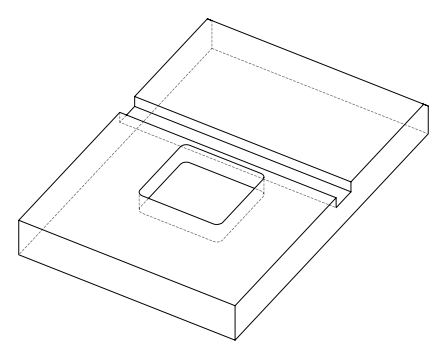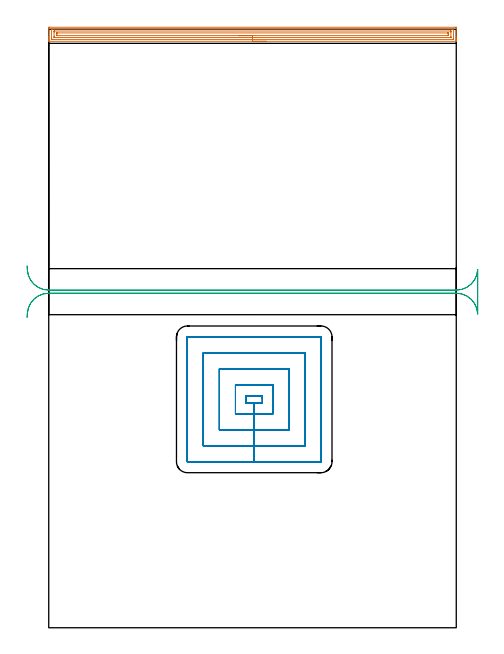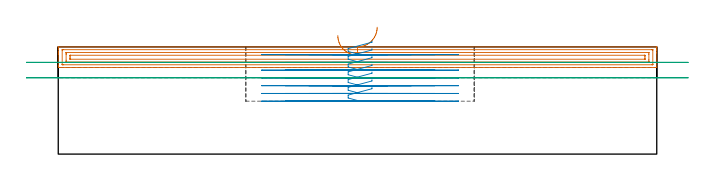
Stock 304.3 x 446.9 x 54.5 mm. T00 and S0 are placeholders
(PLAN: 3 operations, 2 tool changes, 28.5 min)
(1 AREA_MILL | FG_CHAMFER_SURFACE | UGT0205_001 | 9.98 min | 16755 mm3)
(2 MILL_RECTANGULAR_POCKET | POCKET_RECTANGULAR_STRAIGHT | UGT0201_008 | Follow Part, ap 4, ae 75% | 15.52 min | 349334 mm3)
(3 MILL_RECTANGULAR_SLOT | SLOT_RECTANGULAR | UGT0201_004 | Follow Part, ap 8, ae 75% | 3.01 min | 163947 mm3)
(TOOL UGT0205_001 | Chamfer Mill 20 x 3 x 45 deg. | D20 FL50 Z2)
(TOOL UGT0201_008 | End Mill 16 mm | D16 FL32 Z4)
(TOOL UGT0201_004 | End Mill 32 mm | D32 FL53 Z6)
(OP 1 AREA_MILL)
G17 G21 G94 G90
T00 M6
G54
G17 G0 G90 X162.15 Y437.9 S1061 M3
G43 Z64.5 H0
G94 G1 X162.112 Z63.628 F250.
X161.998 Z62.763
X161.809 Z61.912
X161.547 Z61.08
X161.213 Z60.274
X160.81 Z59.5
X160.341 Z58.764
X159.81 Z58.072
X159.221 Z57.429
X158.578 Z56.839
X157.886 Z56.308
X157.15 Z55.84
X156.376 Z55.437
X155.57 Z55.103
X154.738 Z54.841
X153.886 Z54.652
X153.022 Z54.538
X152.15 Z54.5
X0.179
X0.01 Y437.902 Z54.489
X0.002 Y438.065 Z54.328
X0. Y438.234 Z54.166
Y438.489 Z53.91
Y439.195 Z53.2
Y440.426 Z51.97
Y440.953 Z51.442
Y441.568 Z50.827
Y447.369 Z45.029
X0.005 Y447.984 Z44.414
X0.01 Y448.392 Z44.005
X0.207 Y448.396 Z44.002
X0.626 Y448.4 Z44.
X303.674
X304.149 Y448.395 Z44.003
X304.29 Y448.392 Z44.006
X304.3 Y448.247 Z44.15
Y440.953 Z51.442
Y439.548 Z52.849
Y439.195 Z53.2
Y438.489 Z53.91
Y438.234 Z54.166
X304.297 Y438.065 Z54.328
X304.29 Y437.902 Z54.489
X304.121 Y437.9 Z54.5
X152.15
Y439.314 Z53.086
X2.414 Y439.315 Z53.085
X2.291 Y439.316 Z53.084
X2.05 Y439.321 Z53.079
X2.009 Y439.331 Z53.069
X2.005 Y439.363 Z53.037
X2.002 Y439.397 Z53.003
X2. Y439.602 Z52.798
X2.001 Y446.769 Z45.631
X2.003 Y446.878 Z45.522
X2.008 Y446.95 Z45.45
X2.013 Y446.979 Z45.421
X2.029 Y446.981 Z45.419
X2.414 Y446.985 Z45.415
X2.536 Y446.986 Z45.414
X301.886 Y446.985 Z45.415
X302.009 Y446.984 Z45.416
X302.25 Y446.979 Z45.421
X302.291 Y446.969 Z45.431
X302.295 Y446.937 Z45.463
X302.298 Y446.903 Z45.497
X302.3 Y446.698 Z45.702
X302.299 Y439.531 Z52.869
X302.297 Y439.422 Z52.978
X302.292 Y439.35 Z53.05
X302.287 Y439.321 Z53.079
X302.271 Y439.319 Z53.081
X301.886 Y439.315 Z53.085
X301.764 Y439.314 Z53.086
X152.15
Y440.728 Z51.672
X4.126 Y440.729 Z51.671
X4.065 Y440.73 Z51.67
X4.026 Y440.733 Z51.667
X4.011 Y440.735 Z51.665
X4.009 Y440.755 Z51.645
X4.003 Y440.953 Z51.447
X4. Y441.151 Z51.249
Y441.832 Z50.568
Y444.667 Z47.733
X4.003 Y445.347 Z47.053
X4.006 Y445.54 Z46.86
X4.012 Y445.565 Z46.835
X4.032 Y445.567 Z46.833
X4.088 Y445.569 Z46.831
X4.202 Y445.571 Z46.829
X300.174
X300.235 Y445.57 Z46.83
X300.274 Y445.567 Z46.833
X300.289 Y445.565 Z46.835
X300.291 Y445.545 Z46.855
X300.297 Y445.347 Z47.053
X300.3 Y445.149 Z47.251
Y444.468 Z47.932
Y441.633 Z50.767
X300.297 Y440.953 Z51.447
X300.294 Y440.76 Z51.64
X300.288 Y440.735 Z51.665
X300.268 Y440.733 Z51.667
X300.212 Y440.731 Z51.669
X300.098 Y440.729 Z51.671
X152.15 Y440.728 Z51.672
Y442.143 Z50.257
X6.145
X6.063 Y442.145 Z50.255
X6.025 Y442.147 Z50.253
X6.01 Y442.15 Z50.25
X6.008 Y442.171 Z50.229
X6.004 Y442.276 Z50.124
X6. Y442.701 Z49.699
Y443.58 Z48.82
Y443.589 Z48.811
X6.006 Y444.024 Z48.376
X6.01 Y444.132 Z48.268
X6.013 Y444.151 Z48.249
X6.045 Y444.153 Z48.247
X6.114 Y444.155 Z48.245
X6.307 Y444.157 Z48.243
X298.155
X298.237 Y444.155 Z48.245
X298.275 Y444.153 Z48.247
X298.29 Y444.15 Z48.25
X298.292 Y444.129 Z48.271
X298.296 Y444.024 Z48.376
X298.3 Y443.599 Z48.801
Y442.72 Z49.68
X298.294 Y442.276 Z50.124
X298.29 Y442.168 Z50.232
X298.287 Y442.149 Z50.251
X298.255 Y442.147 Z50.253
X298.186 Y442.145 Z50.255
X297.993 Y442.143 Z50.257
X152.15
X151.278 Z50.295
X150.413 Z50.409
X149.562 Z50.598
X148.73 Z50.86
X147.924 Z51.194
X147.15 Z51.597
X146.414 Z52.066
X145.722 Z52.597
X145.079 Z53.186
X144.49 Z53.829
X143.958 Z54.522
X143.49 Z55.257
X143.087 Z56.031
X142.753 Z56.837
X142.491 Z57.669
X142.302 Z58.521
X142.188 Z59.386
X142.15 Z60.257
G0 Z64.5
M5
M2
(OP 2 MILL_RECTANGULAR_POCKET)
G17 G21 G94 G90
T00 M6
G54
G17 G0 G90 X159.5 Y171.039 S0 M3
G43 Z64.5 H0
Z57.5
G94 G1 Y173.3 Z56.894 F250.
X147.4 Z53.652
Y167.8 Z52.178
X153.45 Z50.557
X159.5 F500.
Y173.3
X147.4
Y167.8
X153.45
Y159.8
X167.5
Y181.3
X139.4
Y159.8
X153.45
Y147.8
X179.5
Y193.3
X127.4
Y147.8
X153.45
Y135.8
X191.5
Y205.3
X115.4
Y135.8
X153.45
Y123.8
X203.3
G3 X203.5 Y124. R0.2
G1 Y217.1
G3 X203.3 Y217.3 R0.2
G1 X103.6
G3 X103.4 Y217.1 R0.2
G1 Y124.
G3 X103.6 Y123.8 R0.2
G1 X153.45
X154.45
G0 X159.5 Y171.039 Z53.557
G1 Y173.3 Z52.951 F250.
X147.4 Z49.709
Y167.8 Z48.235
X153.45 Z46.614
X159.5 F500.
Y173.3
X147.4
Y167.8
X153.45
Y159.8
X167.5
Y181.3
X139.4
Y159.8
X153.45
Y147.8
X179.5
Y193.3
X127.4
Y147.8
X153.45
Y135.8
X191.5
Y205.3
X115.4
Y135.8
X153.45
Y123.8
X203.3
G3 X203.5 Y124. R0.2
G1 Y217.1
G3 X203.3 Y217.3 R0.2
G1 X103.6
G3 X103.4 Y217.1 R0.2
G1 Y124.
G3 X103.6 Y123.8 R0.2
G1 X153.45
X154.45
G0 X159.5 Y171.039 Z49.614
G1 Y173.3 Z49.008 F250.
X147.4 Z45.766
Y167.8 Z44.292
X153.45 Z42.671
X159.5 F500.
Y173.3
X147.4
Y167.8
X153.45
Y159.8
X167.5
Y181.3
X139.4
Y159.8
X153.45
Y147.8
X179.5
Y193.3
X127.4
Y147.8
X153.45
Y135.8
X191.5
Y205.3
X115.4
Y135.8
X153.45
Y123.8
X203.3
G3 X203.5 Y124. R0.2
G1 Y217.1
G3 X203.3 Y217.3 R0.2
G1 X103.6
G3 X103.4 Y217.1 R0.2
G1 Y124.
G3 X103.6 Y123.8 R0.2
G1 X153.45
X154.45
G0 X159.5 Y171.039 Z45.671
G1 Y173.3 Z45.066 F250.
X147.4 Z41.823
Y167.8 Z40.35
X153.45 Z38.729
X159.5 F500.
Y173.3
X147.4
Y167.8
X153.45
Y159.8
X167.5
Y181.3
X139.4
Y159.8
X153.45
Y147.8
X179.5
Y193.3
X127.4
Y147.8
X153.45
Y135.8
X191.5
Y205.3
X115.4
Y135.8
X153.45
Y123.8
X203.3
G3 X203.5 Y124. R0.2
G1 Y217.1
G3 X203.3 Y217.3 R0.2
G1 X103.6
G3 X103.4 Y217.1 R0.2
G1 Y124.
G3 X103.6 Y123.8 R0.2
G1 X153.45
X154.45
G0 X159.5 Y171.039 Z41.729
G1 Y173.3 Z41.123 F250.
X147.4 Z37.881
Y167.8 Z36.407
X153.45 Z34.786
X159.5 F500.
Y173.3
X147.4
Y167.8
X153.45
Y159.8
X167.5
Y181.3
X139.4
Y159.8
X153.45
Y147.8
X179.5
Y193.3
X127.4
Y147.8
X153.45
Y135.8
X191.5
Y205.3
X115.4
Y135.8
X153.45
Y123.8
X203.3
G3 X203.5 Y124. R0.2
G1 Y217.1
G3 X203.3 Y217.3 R0.2
G1 X103.6
G3 X103.4 Y217.1 R0.2
G1 Y124.
G3 X103.6 Y123.8 R0.2
G1 X153.45
X154.45
G0 X159.5 Y171.039 Z37.786
G1 Y173.3 Z37.18 F250.
X147.4 Z33.938
Y167.8 Z32.464
X153.45 Z30.843
X159.5 F500.
Y173.3
X147.4
Y167.8
X153.45
Y159.8
X167.5
Y181.3
X139.4
Y159.8
X153.45
Y147.8
X179.5
Y193.3
X127.4
Y147.8
X153.45
Y135.8
X191.5
Y205.3
X115.4
Y135.8
X153.45
Y123.8
X203.3
G3 X203.5 Y124. R0.2
G1 Y217.1
G3 X203.3 Y217.3 R0.2
G1 X103.6
G3 X103.4 Y217.1 R0.2
G1 Y124.
G3 X103.6 Y123.8 R0.2
G1 X153.45
X154.45
G0 X159.5 Y171.039 Z33.843
G1 Y173.3 Z33.237 F250.
X147.4 Z29.995
Y167.8 Z28.521
X153.45 Z26.9
X159.5 F500.
Y173.3
X147.4
Y167.8
X153.45
Y159.8
X167.5
Y181.3
X139.4
Y159.8
X153.45
Y147.8
X179.5
Y193.3
X127.4
Y147.8
X153.45
Y135.8
X191.5
Y205.3
X115.4
Y135.8
X153.45
Y123.8
X203.3
G3 X203.5 Y124. R0.2
G1 Y217.1
G3 X203.3 Y217.3 R0.2
G1 X103.6
G3 X103.4 Y217.1 R0.2
G1 Y124.
G3 X103.6 Y123.8 R0.2
G1 X153.45
X154.45
G0 Z64.5
M5
M2
(OP 3 MILL_RECTANGULAR_SLOT)
G17 G21 G94 G90
T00 M6
G54
G17 G0 G90 X-16.154 Y231.785 S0 M3
G43 Z64.5 H0
Z46.65
G94 G1 X-15.97 Y234.779 F250.
G2 X0. Y249.8 R16. F500.
G1 X304.3
G2 X320.29 Y234.366 R16.
G1 Y267.534
G2 X304.3 Y252.1 R16.
G1 X0.
G2 X-15.97 Y267.121 R16.
G1 X-16.154 Y270.115 F250.
G0 Y231.785 Z38.8
G1 X-15.97 Y234.779
G2 X0. Y249.8 R16. F500.
G1 X304.3
G2 X320.29 Y234.366 R16.
G1 Y267.534
G2 X304.3 Y252.1 R16.
G1 X0.
G2 X-15.97 Y267.121 R16.
G1 X-16.154 Y270.115 F250.
G0 Z64.5
M5
M2
